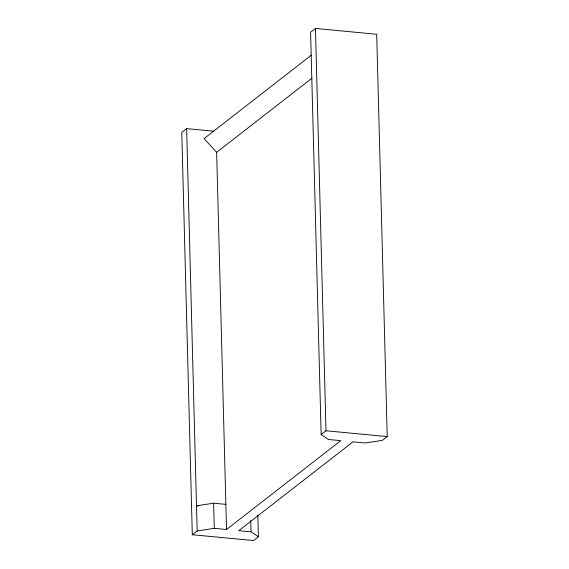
<?xml version="1.0" encoding="UTF-8"?>
<svg xmlns="http://www.w3.org/2000/svg" width="569" height="569" viewBox="0 0 569 569"><rect width="100%" height="100%" fill="white"/><g stroke="black" fill="none" stroke-linecap="round" stroke-linejoin="round"><path stroke-width="0.85" d="M213.752 131.204L186.632 128.63L181.774 132.413L192.308 534.739L253.539 540.55L258.404 536.766L257.835 515.094M258.404 536.766L251.014 531.83L238.767 530.664L353.015 441.829L365.255 442.988L382.368 440.37L387.226 436.587L376.692 34.261L315.461 28.45L310.596 32.234L321.136 434.56L328.519 439.503L340.767 440.662L226.526 529.504L214.278 528.338L197.166 530.955L192.308 534.739M311.307 55.193L204.072 138.587L216.647 152.321L226.526 529.504M216.647 152.321L311.968 78.195M321.136 434.56L325.994 430.776L387.226 436.587M225.865 504.354L213.617 503.195L196.511 505.813L198.261 505.976M315.461 28.45L325.994 430.776M250.723 520.557L251.014 531.83M213.617 503.195L214.278 528.338M186.632 128.63L197.166 530.955"/></g></svg>
